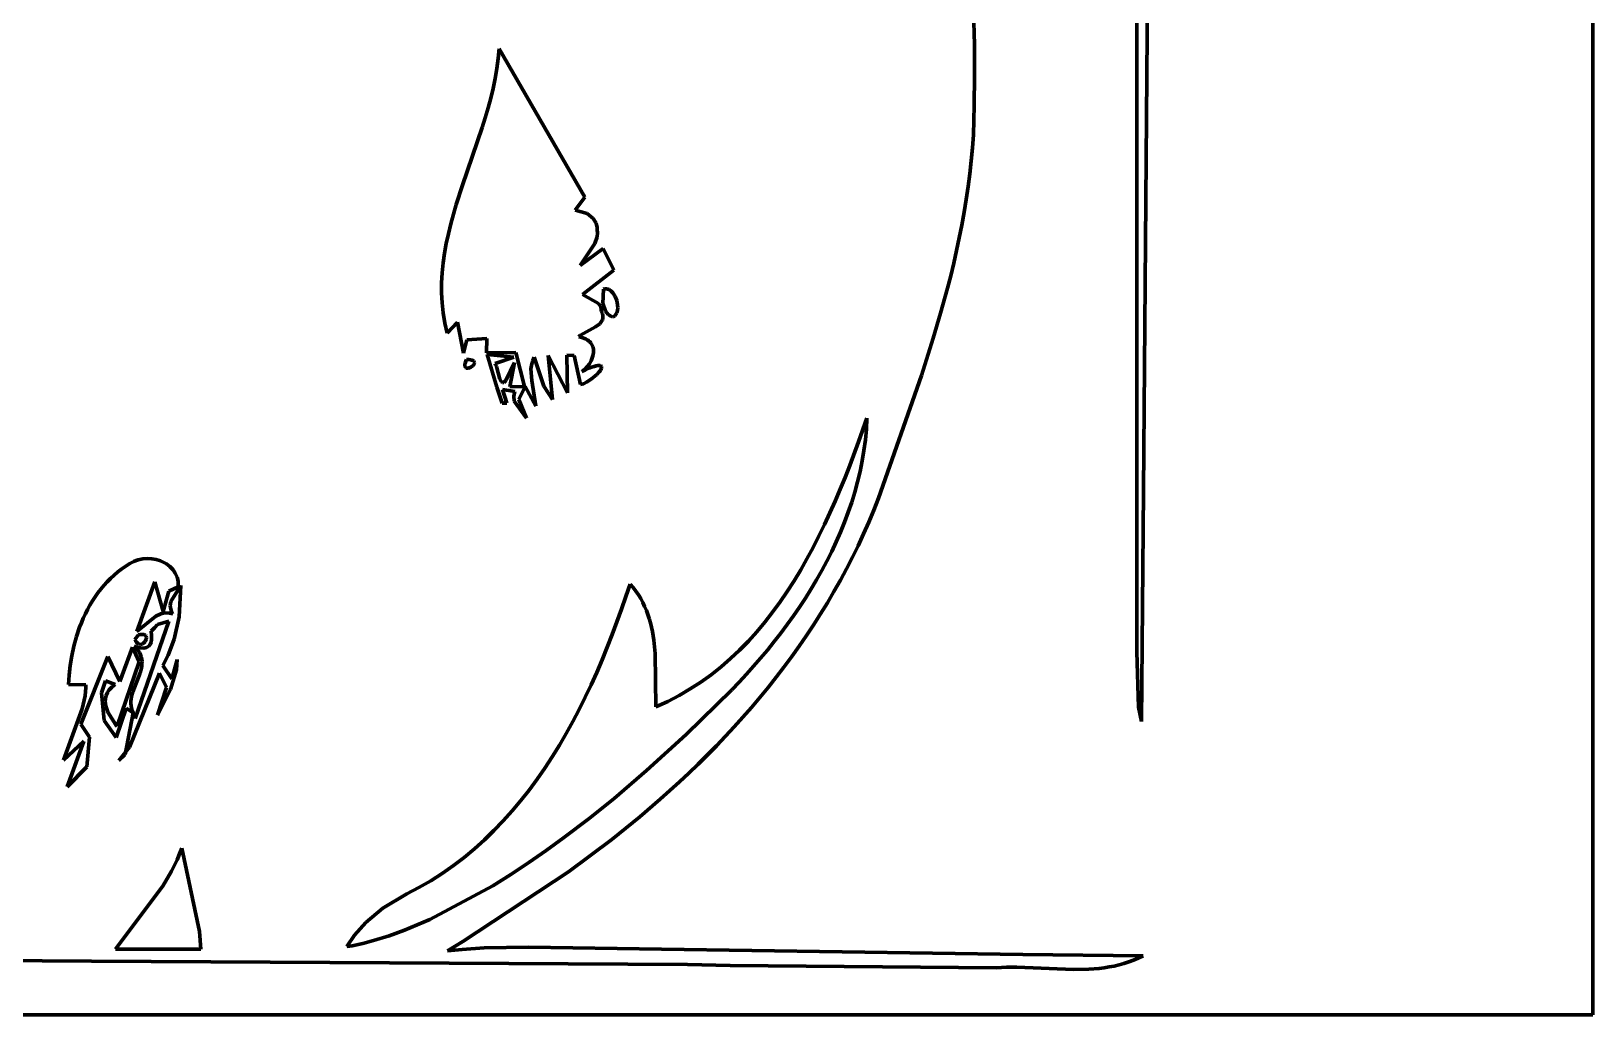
# Model space of a CAD drawing. Header units: millimetres. Extents: x 0 to 9.3, y 0 to 12.
# Drawn here: x 6.071 to 9.306, y 0 to 2.037 of the extents above; entities that cross this region are included whole.
import ezdxf

# ---------------------------------------------------------------- set-up
doc = ezdxf.new("R2010")
doc.units = ezdxf.units.MM
doc.layers.add('color#000000ff', color=7, linetype='CONTINUOUS', lineweight=100)
doc.layers.add('color#ffffffff', color=7, linetype='CONTINUOUS', lineweight=100)

msp = doc.modelspace()

# ---------------------------------------------------------------- linework, layer by layer
at = {"layer": 'color#000000ff'}
for p, q in [((8.3613, 0.7512), (8.361, 2.7502)), ((8.3854, 2.4585), (8.375, 1.084)), ((8.0226, 2.0664), (8.0237, 2.0358)), ((8.0237, 2.0358), (8.0244, 2.0053)), ((7.0379, 1.9798), (7.0351, 1.9592)), ((7.0397, 2.0005), (7.0379, 1.9798)), ((7.2173, 1.6933), (7.0397, 2.0005)), ((8.0244, 2.0053), (8.0249, 1.9442)), ((7.0351, 1.9592), (7.0316, 1.9387)), ((8.0249, 1.9442), (8.0242, 1.8831)), ((7.0274, 1.9183), (7.0225, 1.898)), ((7.0316, 1.9387), (7.0274, 1.9183)), ((7.0171, 1.8778), (7.0112, 1.8576)), ((7.0225, 1.898), (7.0171, 1.8778)), ((8.0242, 1.8831), (8.0224, 1.8222)), ((7.0112, 1.8576), (7.005, 1.8375)), ((7.005, 1.8375), (6.9641, 1.7176)), ((8.0224, 1.8222), (8.0205, 1.7952)), ((8.0205, 1.7952), (8.018, 1.7683)), ((8.018, 1.7683), (8.0151, 1.7415)), ((6.9641, 1.7176), (6.9512, 1.6776)), ((8.0116, 1.7148), (8.0077, 1.6883)), ((8.0151, 1.7415), (8.0116, 1.7148)), ((7.1972, 1.6661), (7.2173, 1.6933)), ((8.0077, 1.6883), (8.0033, 1.6618)), ((6.9453, 1.6576), (6.9398, 1.6375)), ((6.9512, 1.6776), (6.9453, 1.6576)), ((7.2221, 1.6592), (7.1972, 1.6661)), ((7.2348, 1.6491), (7.2221, 1.6592)), ((8.0033, 1.6618), (7.9985, 1.6353)), ((6.9398, 1.6375), (6.9348, 1.6174)), ((7.2408, 1.6394), (7.2348, 1.6491)), ((7.2431, 1.6302), (7.2408, 1.6394)), ((7.243, 1.6106), (7.2438, 1.6191)), ((7.2433, 1.6251), (7.2431, 1.6302)), ((7.2438, 1.6191), (7.2433, 1.6251)), ((7.9985, 1.6353), (7.9933, 1.609)), ((6.9304, 1.5972), (6.9268, 1.577)), ((6.9348, 1.6174), (6.9304, 1.5972)), ((7.2079, 1.5515), (7.2384, 1.5973)), ((7.2555, 1.5865), (7.2079, 1.5515)), ((7.2384, 1.5973), (7.243, 1.6106)), ((7.2776, 1.5419), (7.2555, 1.5865)), ((7.9933, 1.609), (7.9877, 1.5827)), ((6.9239, 1.5567), (6.9218, 1.5362)), ((6.9268, 1.577), (6.9239, 1.5567)), ((7.9817, 1.5565), (7.9754, 1.5304)), ((7.9877, 1.5827), (7.9817, 1.5565)), ((6.9218, 1.5362), (6.9207, 1.5157)), ((7.2124, 1.4912), (7.2776, 1.5419)), ((7.9754, 1.5304), (7.9688, 1.5044)), ((6.9207, 1.5157), (6.9206, 1.4951)), ((6.9206, 1.4951), (6.9217, 1.4743)), ((7.2455, 1.4729), (7.2124, 1.4912)), ((7.2559, 1.5028), (7.2551, 1.4728)), ((7.2583, 1.5033), (7.2559, 1.5028)), ((7.2608, 1.5035), (7.2583, 1.5033)), ((7.2631, 1.5032), (7.2608, 1.5035)), ((7.2654, 1.5025), (7.2631, 1.5032)), ((7.2676, 1.5015), (7.2654, 1.5025)), ((7.2717, 1.4986), (7.2676, 1.5015)), ((7.2755, 1.4947), (7.2717, 1.4986)), ((7.2802, 1.4874), (7.2755, 1.4947)), ((7.9688, 1.5044), (7.9546, 1.4525)), ((6.9217, 1.4743), (6.9239, 1.4534)), ((7.2496, 1.4671), (7.2455, 1.4729)), ((7.2512, 1.4616), (7.2496, 1.4671)), ((7.2515, 1.4572), (7.2512, 1.4616)), ((7.253, 1.4541), (7.2515, 1.4572)), ((7.2551, 1.4728), (7.2602, 1.4572)), ((7.2602, 1.4572), (7.2656, 1.4502)), ((7.2836, 1.4788), (7.2802, 1.4874)), ((7.2854, 1.4699), (7.2836, 1.4788)), ((7.2836, 1.4535), (7.2851, 1.4585)), ((7.2851, 1.4585), (7.2857, 1.464)), ((7.2857, 1.464), (7.2854, 1.4699)), ((6.9239, 1.4534), (6.9274, 1.4324)), ((6.9274, 1.4324), (6.9322, 1.4112)), ((6.9322, 1.4112), (6.9538, 1.4341)), ((6.9538, 1.4341), (6.966, 1.3701)), ((7.2088, 1.4071), (7.2394, 1.4244)), ((7.2394, 1.4244), (7.2482, 1.4309)), ((7.2482, 1.4309), (7.2515, 1.4347)), ((7.2515, 1.4347), (7.2538, 1.4388)), ((7.2541, 1.4512), (7.253, 1.4541)), ((7.2538, 1.4388), (7.2546, 1.441)), ((7.2548, 1.4484), (7.2541, 1.4512)), ((7.2546, 1.441), (7.255, 1.4433)), ((7.2551, 1.4458), (7.2548, 1.4484)), ((7.255, 1.4433), (7.2551, 1.4458)), ((7.2656, 1.4502), (7.2711, 1.4464)), ((7.2711, 1.4464), (7.2754, 1.4448)), ((7.2754, 1.4448), (7.2776, 1.446)), ((7.2776, 1.446), (7.2795, 1.4475)), ((7.2795, 1.4475), (7.2811, 1.4493)), ((7.2811, 1.4493), (7.2825, 1.4513)), ((7.2825, 1.4513), (7.2836, 1.4535)), ((7.9546, 1.4525), (7.9394, 1.4009)), ((6.966, 1.3701), (6.9729, 1.3979)), ((6.9729, 1.3979), (7.0146, 1.4004)), ((7.0146, 1.4004), (7.0137, 1.3707)), ((7.2051, 1.4039), (7.2088, 1.4071)), ((7.2093, 1.403), (7.2051, 1.4039)), ((7.2131, 1.4019), (7.2093, 1.403)), ((7.2167, 1.4006), (7.2131, 1.4019)), ((7.2199, 1.3991), (7.2167, 1.4006)), ((7.2228, 1.3974), (7.2199, 1.3991)), ((7.2253, 1.3955), (7.2228, 1.3974)), ((7.2276, 1.3934), (7.2253, 1.3955)), ((7.2296, 1.3911), (7.2276, 1.3934)), ((7.2313, 1.3887), (7.2296, 1.3911)), ((7.9394, 1.4009), (7.9149, 1.3239)), ((7.0137, 1.3707), (7.0744, 1.3714)), ((7.0703, 1.3616), (7.0153, 1.3674)), ((7.0153, 1.3674), (7.035, 1.2994)), ((7.0315, 1.3487), (7.0703, 1.3616)), ((7.0744, 1.3714), (7.0926, 1.3012)), ((7.1095, 1.3549), (7.1126, 1.3616)), ((7.1126, 1.3616), (7.1326, 1.3019)), ((7.1503, 1.2738), (7.1414, 1.3648)), ((7.1414, 1.3648), (7.1813, 1.2875)), ((7.1813, 1.2875), (7.1801, 1.3655)), ((7.1801, 1.3655), (7.1954, 1.3654)), ((7.1954, 1.3654), (7.2085, 1.305)), ((7.2304, 1.354), (7.233, 1.3601)), ((7.2338, 1.3836), (7.2313, 1.3887)), ((7.233, 1.3601), (7.2347, 1.3662)), ((7.2351, 1.3781), (7.2338, 1.3836)), ((7.2347, 1.3662), (7.2354, 1.3722)), ((7.2354, 1.3722), (7.2351, 1.3781)), ((6.9689, 1.3468), (6.9687, 1.3444)), ((6.9687, 1.3444), (6.9689, 1.3424)), ((6.9696, 1.3496), (6.9689, 1.3468)), ((6.9689, 1.3424), (6.9695, 1.3409)), ((6.9695, 1.3409), (6.9704, 1.3398)), ((6.9707, 1.3531), (6.9696, 1.3496)), ((6.9704, 1.3398), (6.9716, 1.3391)), ((6.9725, 1.357), (6.9707, 1.3531)), ((6.9716, 1.3391), (6.973, 1.3387)), ((6.9769, 1.3568), (6.9725, 1.357)), ((6.973, 1.3387), (6.9762, 1.3389)), ((6.9762, 1.3389), (6.9816, 1.3409)), ((6.9805, 1.3564), (6.9769, 1.3568)), ((6.9835, 1.3557), (6.9805, 1.3564)), ((6.9816, 1.3409), (6.9863, 1.3444)), ((6.9857, 1.3548), (6.9835, 1.3557)), ((6.9874, 1.3538), (6.9857, 1.3548)), ((6.9863, 1.3444), (6.9884, 1.3472)), ((6.9885, 1.3526), (6.9874, 1.3538)), ((6.9884, 1.3472), (6.989, 1.3486)), ((6.9891, 1.3513), (6.9885, 1.3526)), ((6.989, 1.3486), (6.9893, 1.35)), ((6.9893, 1.35), (6.9891, 1.3513)), ((7.0326, 1.3468), (7.0315, 1.3487)), ((7.0342, 1.3421), (7.0326, 1.3468)), ((7.0417, 1.3161), (7.0342, 1.3421)), ((7.0719, 1.3506), (7.0547, 1.3147)), ((7.0623, 1.3005), (7.0719, 1.3506)), ((7.1059, 1.3378), (7.1074, 1.3481)), ((7.1078, 1.3133), (7.1059, 1.3378)), ((7.1074, 1.3481), (7.1095, 1.3549)), ((7.2112, 1.3323), (7.2172, 1.3371)), ((7.2188, 1.3358), (7.2112, 1.3323)), ((7.2172, 1.3371), (7.2224, 1.3424)), ((7.2256, 1.3387), (7.2188, 1.3358)), ((7.2224, 1.3424), (7.2268, 1.3481)), ((7.2314, 1.3409), (7.2256, 1.3387)), ((7.2268, 1.3481), (7.2304, 1.354)), ((7.2365, 1.3426), (7.2314, 1.3409)), ((7.2408, 1.3437), (7.2365, 1.3426)), ((7.2443, 1.3443), (7.2408, 1.3437)), ((7.2425, 1.3261), (7.2471, 1.331)), ((7.2471, 1.3445), (7.2443, 1.3443)), ((7.2493, 1.3442), (7.2471, 1.3445)), ((7.2471, 1.331), (7.2489, 1.3334)), ((7.2489, 1.3334), (7.2503, 1.3356)), ((7.2508, 1.3435), (7.2493, 1.3442)), ((7.2503, 1.3356), (7.2514, 1.3377)), ((7.2517, 1.3425), (7.2508, 1.3435)), ((7.2514, 1.3377), (7.252, 1.3396)), ((7.2521, 1.3412), (7.2517, 1.3425)), ((7.252, 1.3396), (7.2521, 1.3412)), ((7.035, 1.2994), (7.0462, 1.2662)), ((7.0442, 1.3116), (7.0417, 1.3161)), ((7.0462, 1.3098), (7.0442, 1.3116)), ((7.0472, 1.3093), (7.0462, 1.3098)), ((7.0556, 1.2662), (7.047, 1.2948)), ((7.047, 1.2948), (7.0726, 1.2904)), ((7.0483, 1.3092), (7.0472, 1.3093)), ((7.0494, 1.3094), (7.0483, 1.3092)), ((7.0507, 1.3101), (7.0494, 1.3094)), ((7.0519, 1.3112), (7.0507, 1.3101)), ((7.0533, 1.3127), (7.0519, 1.3112)), ((7.0547, 1.3147), (7.0533, 1.3127)), ((7.0926, 1.3012), (7.0623, 1.3005)), ((7.0804, 1.274), (7.0939, 1.3008)), ((7.0939, 1.3008), (7.1159, 1.2603)), ((7.1159, 1.2603), (7.1078, 1.3133)), ((7.1326, 1.3019), (7.1503, 1.2738)), ((7.2085, 1.305), (7.2115, 1.3057)), ((7.2115, 1.3057), (7.2146, 1.3068)), ((7.2146, 1.3068), (7.221, 1.3099)), ((7.221, 1.3099), (7.2309, 1.3161)), ((7.2309, 1.3161), (7.2425, 1.3261)), ((7.9149, 1.3239), (7.8257, 1.07)), ((7.0462, 1.2662), (7.0556, 1.2662)), ((7.0718, 1.288), (7.0704, 1.2811)), ((7.0704, 1.2811), (7.0714, 1.2704)), ((7.0714, 1.2704), (7.0969, 1.2351)), ((7.0726, 1.2904), (7.0718, 1.288)), ((7.0969, 1.2351), (7.0804, 1.274)), ((7.802, 1.2352), (7.7847, 1.1865)), ((7.8007, 1.2128), (7.802, 1.2352)), ((7.7986, 1.1906), (7.8007, 1.2128)), ((7.7847, 1.1865), (7.7662, 1.1374)), ((7.792, 1.1467), (7.7957, 1.1686)), ((7.7957, 1.1686), (7.7986, 1.1906)), ((7.7662, 1.1374), (7.7565, 1.1128)), ((7.7877, 1.1251), (7.792, 1.1467)), ((7.7565, 1.1128), (7.7465, 1.0883)), ((7.7768, 1.0824), (7.7826, 1.1036)), ((7.7826, 1.1036), (7.7877, 1.1251)), ((7.7465, 1.0883), (7.7361, 1.0638)), ((7.7703, 1.0613), (7.7768, 1.0824)), ((7.8257, 1.07), (7.8159, 1.0449)), ((8.375, 1.084), (8.3707, 0.6074)), ((7.7253, 1.0395), (7.7141, 1.0153)), ((7.7361, 1.0638), (7.7253, 1.0395)), ((7.7556, 1.0199), (7.7633, 1.0405)), ((7.7633, 1.0405), (7.7703, 1.0613)), ((7.8159, 1.0449), (7.8056, 1.0201)), ((7.7141, 1.0153), (7.7025, 0.9914)), ((7.7473, 0.9994), (7.7556, 1.0199)), ((7.8056, 1.0201), (7.7948, 0.9956)), ((7.7025, 0.9914), (7.6904, 0.9677)), ((7.729, 0.9593), (7.7384, 0.9792)), ((7.7384, 0.9792), (7.7473, 0.9994)), ((7.7835, 0.9712), (7.7717, 0.9472)), ((7.7948, 0.9956), (7.7835, 0.9712)), ((6.2834, 0.9387), (6.2792, 0.9367)), ((6.2878, 0.9404), (6.2834, 0.9387)), ((6.2924, 0.9419), (6.2878, 0.9404)), ((6.3016, 0.9438), (6.2924, 0.9419)), ((6.311, 0.9445), (6.3016, 0.9438)), ((6.3205, 0.9441), (6.311, 0.9445)), ((6.3297, 0.9425), (6.3205, 0.9441)), ((6.3386, 0.9398), (6.3297, 0.9425)), ((6.3428, 0.938), (6.3386, 0.9398)), ((7.6777, 0.9443), (7.6646, 0.9213)), ((7.6904, 0.9677), (7.6777, 0.9443)), ((7.7086, 0.92), (7.719, 0.9395)), ((7.719, 0.9395), (7.729, 0.9593)), ((7.7717, 0.9472), (7.7595, 0.9233)), ((6.2423, 0.9105), (6.2349, 0.9037)), ((6.25, 0.917), (6.2423, 0.9105)), ((6.258, 0.9231), (6.25, 0.917)), ((6.2664, 0.9289), (6.258, 0.9231)), ((6.2751, 0.9343), (6.2664, 0.9289)), ((6.2792, 0.9367), (6.2751, 0.9343)), ((6.3469, 0.9359), (6.3428, 0.938)), ((6.3508, 0.9336), (6.3469, 0.9359)), ((6.3545, 0.9311), (6.3508, 0.9336)), ((6.3579, 0.9282), (6.3545, 0.9311)), ((6.3611, 0.9251), (6.3579, 0.9282)), ((6.3641, 0.9218), (6.3611, 0.9251)), ((6.3667, 0.9182), (6.3641, 0.9218)), ((6.3691, 0.9143), (6.3667, 0.9182)), ((6.3711, 0.9102), (6.3691, 0.9143)), ((6.3727, 0.9059), (6.3711, 0.9102)), ((6.374, 0.9013), (6.3727, 0.9059)), ((7.6646, 0.9213), (7.6509, 0.8987)), ((7.6976, 0.9007), (7.7086, 0.92)), ((7.7595, 0.9233), (7.7468, 0.8997)), ((6.2086, 0.8735), (6.2028, 0.8653)), ((6.2147, 0.8815), (6.2086, 0.8735)), ((6.2211, 0.8891), (6.2147, 0.8815)), ((6.2279, 0.8966), (6.2211, 0.8891)), ((6.2349, 0.9037), (6.2279, 0.8966)), ((6.2892, 0.7933), (6.327, 0.8967)), ((6.327, 0.8967), (6.3441, 0.8349)), ((6.3441, 0.8349), (6.3555, 0.8772)), ((6.3555, 0.8772), (6.3752, 0.8861)), ((6.3807, 0.8889), (6.3598, 0.8555)), ((6.3748, 0.8965), (6.374, 0.9013)), ((6.3752, 0.8914), (6.3748, 0.8965)), ((6.3752, 0.8861), (6.3752, 0.8914)), ((6.3771, 0.8238), (6.3807, 0.8889)), ((7.3115, 0.8919), (7.3027, 0.8658)), ((7.3176, 0.8846), (7.3115, 0.8919)), ((7.3233, 0.8772), (7.3176, 0.8846)), ((7.3285, 0.8696), (7.3233, 0.8772)), ((7.6367, 0.8765), (7.6219, 0.8548)), ((7.6509, 0.8987), (7.6367, 0.8765)), ((7.6744, 0.8629), (7.6862, 0.8817)), ((7.6862, 0.8817), (7.6976, 0.9007)), ((7.7336, 0.8764), (7.72, 0.8533)), ((7.7468, 0.8997), (7.7336, 0.8764)), ((6.1922, 0.8482), (6.1873, 0.8394)), ((6.1974, 0.8569), (6.1922, 0.8482)), ((6.2028, 0.8653), (6.1974, 0.8569)), ((6.3598, 0.8555), (6.3587, 0.8471)), ((6.3587, 0.8471), (6.3598, 0.8402)), ((7.3027, 0.8658), (7.2936, 0.8396)), ((7.3332, 0.8617), (7.3285, 0.8696)), ((7.3375, 0.8538), (7.3332, 0.8617)), ((7.3414, 0.8456), (7.3375, 0.8538)), ((7.345, 0.8373), (7.3414, 0.8456)), ((7.6219, 0.8548), (7.6065, 0.8337)), ((7.6495, 0.826), (7.6622, 0.8443)), ((7.6622, 0.8443), (7.6744, 0.8629)), ((7.72, 0.8533), (7.706, 0.8305)), ((6.1744, 0.8118), (6.1707, 0.8023)), ((6.1784, 0.8211), (6.1744, 0.8118)), ((6.1827, 0.8303), (6.1784, 0.8211)), ((6.1873, 0.8394), (6.1827, 0.8303)), ((6.356, 0.815), (6.2861, 0.6134)), ((6.3289, 0.8254), (6.2892, 0.7933)), ((6.3391, 0.8301), (6.3289, 0.8254)), ((6.3319, 0.8081), (6.356, 0.815)), ((6.3447, 0.8315), (6.3391, 0.8301)), ((6.3507, 0.832), (6.3447, 0.8315)), ((6.3571, 0.8316), (6.3507, 0.832)), ((6.3606, 0.831), (6.3571, 0.8316)), ((6.3598, 0.8402), (6.3615, 0.8353)), ((6.3641, 0.8301), (6.3606, 0.831)), ((6.3615, 0.8353), (6.3641, 0.8301)), ((6.3668, 0.7776), (6.3771, 0.8238)), ((7.2841, 0.8134), (7.2742, 0.7872)), ((7.2936, 0.8396), (7.2841, 0.8134)), ((7.3481, 0.8288), (7.345, 0.8373)), ((7.3509, 0.8202), (7.3481, 0.8288)), ((7.3534, 0.8115), (7.3509, 0.8202)), ((7.3575, 0.7938), (7.3534, 0.8115)), ((7.5904, 0.8131), (7.5736, 0.7931)), ((7.6065, 0.8337), (7.5904, 0.8131)), ((7.6365, 0.808), (7.6495, 0.826)), ((7.706, 0.8305), (7.6916, 0.8079)), ((6.1642, 0.783), (6.1587, 0.7633)), ((6.1707, 0.8023), (6.1642, 0.783)), ((6.2855, 0.7768), (6.2931, 0.7864)), ((6.2869, 0.774), (6.2855, 0.7768)), ((6.2931, 0.7864), (6.2964, 0.7872)), ((6.2964, 0.7872), (6.2994, 0.7875)), ((6.2994, 0.7875), (6.3019, 0.7876)), ((6.3019, 0.7876), (6.304, 0.7873)), ((6.304, 0.7873), (6.3057, 0.7867)), ((6.3057, 0.7867), (6.3071, 0.7859)), ((6.3089, 0.7778), (6.3066, 0.7731)), ((6.3071, 0.7859), (6.3081, 0.7849)), ((6.3081, 0.7849), (6.3088, 0.7837)), ((6.3088, 0.7837), (6.3094, 0.7809)), ((6.3094, 0.7809), (6.3089, 0.7778)), ((6.3189, 0.7714), (6.32, 0.7777)), ((6.3191, 0.7944), (6.3262, 0.8011)), ((6.3201, 0.7854), (6.3191, 0.7944)), ((6.32, 0.7777), (6.3201, 0.7854)), ((6.3262, 0.8011), (6.3319, 0.8081)), ((6.3542, 0.7445), (6.3668, 0.7776)), ((7.2742, 0.7872), (7.2639, 0.761)), ((7.3604, 0.7757), (7.3575, 0.7938)), ((7.5736, 0.7931), (7.5562, 0.7738)), ((7.6095, 0.7726), (7.6232, 0.7902)), ((7.6232, 0.7902), (7.6365, 0.808)), ((7.6768, 0.7856), (7.6616, 0.7635)), ((7.6916, 0.8079), (7.6768, 0.7856)), ((6.1587, 0.7633), (6.1544, 0.7434)), ((6.2588, 0.7029), (6.2805, 0.7613)), ((6.2805, 0.7613), (6.2944, 0.731)), ((6.2883, 0.7588), (6.2839, 0.763)), ((6.2839, 0.763), (6.2895, 0.7612)), ((6.2884, 0.7717), (6.2869, 0.774)), ((6.292, 0.7544), (6.2883, 0.7588)), ((6.29, 0.77), (6.2884, 0.7717)), ((6.2895, 0.7612), (6.2971, 0.7596)), ((6.2916, 0.7686), (6.29, 0.77)), ((6.2933, 0.7677), (6.2916, 0.7686)), ((6.2949, 0.75), (6.292, 0.7544)), ((6.2949, 0.7672), (6.2933, 0.7677)), ((6.2966, 0.767), (6.2949, 0.7672)), ((6.2971, 0.7456), (6.2949, 0.75)), ((6.2999, 0.7677), (6.2966, 0.767)), ((6.2971, 0.7596), (6.3036, 0.7593)), ((6.2986, 0.7411), (6.2971, 0.7456)), ((6.3029, 0.7693), (6.2999, 0.7677)), ((6.3066, 0.7731), (6.3029, 0.7693)), ((6.3036, 0.7593), (6.3091, 0.7603)), ((6.3091, 0.7603), (6.3134, 0.7627)), ((6.3134, 0.7627), (6.3167, 0.7664)), ((6.3167, 0.7664), (6.3189, 0.7714)), ((6.3431, 0.7234), (6.3542, 0.7445)), ((7.2639, 0.761), (7.2532, 0.735)), ((7.3632, 0.7481), (7.3604, 0.7757)), ((7.3644, 0.6376), (7.3632, 0.7481)), ((7.5381, 0.7553), (7.5192, 0.7374)), ((7.5562, 0.7738), (7.5381, 0.7553)), ((7.5813, 0.7383), (7.5956, 0.7553)), ((7.5956, 0.7553), (7.6095, 0.7726)), ((7.6616, 0.7635), (7.646, 0.7417)), ((8.3646, 0.6367), (8.3613, 0.7512)), ((6.1511, 0.7234), (6.1489, 0.7034)), ((6.1544, 0.7434), (6.1511, 0.7234)), ((6.1737, 0.6016), (6.2293, 0.7419)), ((6.2293, 0.7419), (6.254, 0.6899)), ((6.2944, 0.731), (6.2484, 0.5977)), ((6.2961, 0.7082), (6.2987, 0.7178)), ((6.2996, 0.7365), (6.2986, 0.7411)), ((6.2987, 0.7178), (6.2996, 0.7225)), ((6.3001, 0.7319), (6.2996, 0.7365)), ((6.2996, 0.7225), (6.3, 0.7272)), ((6.3, 0.7272), (6.3001, 0.7319)), ((6.3616, 0.6955), (6.3431, 0.7234)), ((6.3591, 0.6738), (6.3713, 0.7144)), ((6.373, 0.7356), (6.3616, 0.6955)), ((6.3713, 0.7144), (6.373, 0.7356)), ((7.2532, 0.735), (7.242, 0.709)), ((7.4996, 0.7204), (7.4791, 0.7042)), ((7.5192, 0.7374), (7.4996, 0.7204)), ((7.5521, 0.7051), (7.5668, 0.7216)), ((7.5668, 0.7216), (7.5813, 0.7383)), ((7.63, 0.7201), (7.6137, 0.6988)), ((7.646, 0.7417), (7.63, 0.7201)), ((6.1489, 0.7034), (6.1476, 0.6836)), ((6.1476, 0.6836), (6.1835, 0.6832)), ((6.1835, 0.6832), (6.1834, 0.6775)), ((6.2247, 0.6914), (6.2165, 0.6664)), ((6.2443, 0.6838), (6.2247, 0.6914)), ((6.2376, 0.6785), (6.2407, 0.6812)), ((6.2407, 0.6812), (6.2443, 0.6838)), ((6.254, 0.6899), (6.2588, 0.7029)), ((6.2745, 0.5541), (6.3361, 0.707)), ((6.2813, 0.669), (6.2961, 0.7082)), ((6.3361, 0.707), (6.3505, 0.6778)), ((7.2304, 0.6833), (7.2183, 0.6577)), ((7.242, 0.709), (7.2304, 0.6833)), ((7.4579, 0.6889), (7.4358, 0.6746)), ((7.4791, 0.7042), (7.4579, 0.6889)), ((7.522, 0.673), (7.5372, 0.6889)), ((7.5372, 0.6889), (7.5521, 0.7051)), ((7.6137, 0.6988), (7.597, 0.6778)), ((6.182, 0.6606), (6.1762, 0.6333)), ((6.1834, 0.6775), (6.182, 0.6606)), ((6.2165, 0.6664), (6.2214, 0.6091)), ((6.2239, 0.6487), (6.2244, 0.6549)), ((6.225, 0.6393), (6.2239, 0.6487)), ((6.2244, 0.6549), (6.2258, 0.6611)), ((6.2258, 0.6611), (6.2285, 0.6671)), ((6.2285, 0.6671), (6.2302, 0.67)), ((6.2302, 0.67), (6.2323, 0.6729)), ((6.2323, 0.6729), (6.2348, 0.6757)), ((6.2348, 0.6757), (6.2376, 0.6785)), ((6.277, 0.6444), (6.2772, 0.6493)), ((6.2772, 0.6493), (6.2777, 0.6542)), ((6.2777, 0.6542), (6.2786, 0.6591)), ((6.2786, 0.6591), (6.2813, 0.669)), ((6.3505, 0.6778), (6.3325, 0.6203)), ((6.3325, 0.6203), (6.3591, 0.6738)), ((7.2183, 0.6577), (7.2057, 0.6324)), ((7.3891, 0.6488), (7.3644, 0.6376)), ((7.4129, 0.6612), (7.3891, 0.6488)), ((7.4358, 0.6746), (7.4129, 0.6612)), ((7.4272, 0.5802), (7.522, 0.673)), ((7.58, 0.657), (7.5627, 0.6365)), ((7.597, 0.6778), (7.58, 0.657)), ((6.1762, 0.6333), (6.1376, 0.5272)), ((6.2292, 0.6268), (6.225, 0.6393)), ((6.2461, 0.6003), (6.2292, 0.6268)), ((6.2469, 0.5743), (6.2673, 0.6347)), ((6.2819, 0.625), (6.265, 0.539)), ((6.2673, 0.6347), (6.2819, 0.625)), ((6.2774, 0.6395), (6.277, 0.6444)), ((6.2783, 0.6346), (6.2774, 0.6395)), ((6.2798, 0.6298), (6.2783, 0.6346)), ((6.2819, 0.625), (6.2798, 0.6298)), ((6.2861, 0.6134), (6.2819, 0.625)), ((7.2057, 0.6324), (7.1926, 0.6074)), ((7.5451, 0.6163), (7.5271, 0.5963)), ((7.5627, 0.6365), (7.5451, 0.6163)), ((8.3707, 0.6074), (8.3646, 0.6367)), ((6.1914, 0.5748), (6.1737, 0.6016)), ((6.2214, 0.6091), (6.2469, 0.5743)), ((6.2484, 0.5977), (6.2461, 0.6003)), ((7.1789, 0.5827), (7.1647, 0.5583)), ((7.1926, 0.6074), (7.1789, 0.5827)), ((7.5271, 0.5963), (7.5089, 0.5766)), ((6.1376, 0.5272), (6.1799, 0.5664)), ((6.1799, 0.5664), (6.1453, 0.4718)), ((6.1714, 0.5692), (6.1714, 0.5692)), ((6.1861, 0.5137), (6.1914, 0.5748)), ((6.252, 0.5268), (6.2745, 0.5541)), ((7.1647, 0.5583), (7.15, 0.5344)), ((7.3454, 0.5056), (7.4272, 0.5802)), ((7.4903, 0.5572), (7.4715, 0.5381)), ((7.5089, 0.5766), (7.4903, 0.5572)), ((6.265, 0.539), (6.252, 0.5268)), ((7.15, 0.5344), (7.1346, 0.5109)), ((7.4524, 0.5192), (7.4331, 0.5006)), ((7.4715, 0.5381), (7.4524, 0.5192)), ((6.1453, 0.4718), (6.1861, 0.5137)), ((7.1186, 0.4879), (7.1021, 0.4654)), ((7.1346, 0.5109), (7.1186, 0.4879)), ((7.278, 0.4481), (7.3454, 0.5056)), ((7.4331, 0.5006), (7.4136, 0.4822)), ((7.1021, 0.4654), (7.0849, 0.4434)), ((7.3938, 0.4642), (7.3738, 0.4464)), ((7.4136, 0.4822), (7.3938, 0.4642)), ((7.067, 0.4221), (7.0485, 0.4014)), ((7.0849, 0.4434), (7.067, 0.4221)), ((7.2263, 0.4064), (7.278, 0.4481)), ((7.3738, 0.4464), (7.3313, 0.4098)), ((7.0485, 0.4014), (7.0292, 0.3813)), ((7.1735, 0.3662), (7.2263, 0.4064)), ((7.3313, 0.4098), (7.2732, 0.3628)), ((7.0093, 0.362), (6.9886, 0.3435)), ((7.0292, 0.3813), (7.0093, 0.362)), ((7.1376, 0.3403), (7.1735, 0.3662)), ((7.2732, 0.3628), (7.1833, 0.2959)), ((6.3794, 0.337), (6.3728, 0.3209)), ((6.3824, 0.3452), (6.3794, 0.337)), ((6.4193, 0.1724), (6.3824, 0.3452)), ((6.9673, 0.3257), (6.9451, 0.3088)), ((6.9886, 0.3435), (6.9673, 0.3257)), ((7.1012, 0.3151), (7.1376, 0.3403)), ((6.3615, 0.2976), (6.3441, 0.2677)), ((6.3728, 0.3209), (6.3615, 0.2976)), ((6.9222, 0.2927), (6.8985, 0.2775)), ((6.9451, 0.3088), (6.9222, 0.2927)), ((7.1833, 0.2959), (6.9648, 0.152)), ((7.0643, 0.2907), (7.1012, 0.3151)), ((6.3441, 0.2677), (6.245, 0.1361)), ((6.8739, 0.2633), (6.8486, 0.2501)), ((6.8985, 0.2775), (6.8739, 0.2633)), ((6.8965, 0.1975), (7.0269, 0.267)), ((7.0269, 0.267), (7.0643, 0.2907)), ((6.8486, 0.2501), (6.7989, 0.2205)), ((6.7989, 0.2205), (6.7635, 0.1909)), ((6.8442, 0.1751), (6.8965, 0.1975)), ((6.4217, 0.1355), (6.4193, 0.1724)), ((6.7406, 0.1651), (6.7244, 0.141)), ((6.7635, 0.1909), (6.7406, 0.1651)), ((6.7798, 0.1535), (6.8122, 0.1635)), ((6.8122, 0.1635), (6.8442, 0.1751)), ((6.245, 0.1361), (6.4217, 0.1355)), ((6.7244, 0.141), (6.7356, 0.143)), ((6.7356, 0.143), (6.7578, 0.1478)), ((6.7578, 0.1478), (6.7798, 0.1535)), ((6.9648, 0.152), (6.9331, 0.1323)), ((6.9331, 0.1323), (6.9635, 0.1353)), ((6.9635, 0.1353), (7.0092, 0.1383)), ((7.0092, 0.1383), (7.1009, 0.1399)), ((7.1009, 0.1399), (7.3762, 0.1355)), ((7.3762, 0.1355), (8.1251, 0.125)), ((6.1954, 0.1111), (4.3323, 0.1206)), ((7.4304, 0.1043), (6.1954, 0.1111)), ((7.5186, 0.1017), (7.4304, 0.1043)), ((8.0701, 0.0971), (7.5186, 0.1017)), ((8.0911, 0.0982), (8.0701, 0.0971)), ((8.1123, 0.0984), (8.0911, 0.0982)), ((8.2299, 0.0939), (8.1123, 0.0984)), ((8.1251, 0.125), (8.3739, 0.1223)), ((8.2932, 0.0973), (8.2827, 0.096)), ((8.3035, 0.0989), (8.2932, 0.0973)), ((8.3138, 0.1008), (8.3035, 0.0989)), ((8.3241, 0.1032), (8.3138, 0.1008)), ((8.3342, 0.106), (8.3241, 0.1032)), ((8.3443, 0.1093), (8.3342, 0.106)), ((8.3542, 0.1131), (8.3443, 0.1093)), ((8.3641, 0.1174), (8.3542, 0.1131)), ((8.3739, 0.1223), (8.3641, 0.1174)), ((8.2617, 0.0945), (8.2299, 0.0939)), ((8.2827, 0.096), (8.2617, 0.0945))]:
    msp.add_line(p, q, dxfattribs=at)
at = {"layer": 'color#ffffffff'}
for p, q in [((9.3056, 12.0417), (9.3056, 0)), ((8.361, 2.7502), (8.3613, 0.7512)), ((8.375, 1.084), (8.3854, 2.4585)), ((8.0237, 2.0358), (8.0226, 2.0664)), ((8.0244, 2.0053), (8.0237, 2.0358)), ((7.0351, 1.9592), (7.0379, 1.9798)), ((7.0379, 1.9798), (7.0397, 2.0005)), ((7.0397, 2.0005), (7.2173, 1.6933)), ((8.0249, 1.9442), (8.0244, 2.0053)), ((7.0316, 1.9387), (7.0351, 1.9592)), ((8.0242, 1.8831), (8.0249, 1.9442)), ((7.0225, 1.898), (7.0274, 1.9183)), ((7.0274, 1.9183), (7.0316, 1.9387)), ((7.0112, 1.8576), (7.0171, 1.8778)), ((7.0171, 1.8778), (7.0225, 1.898)), ((8.0224, 1.8222), (8.0242, 1.8831)), ((7.005, 1.8375), (7.0112, 1.8576)), ((6.9641, 1.7176), (7.005, 1.8375)), ((8.0205, 1.7952), (8.0224, 1.8222)), ((8.018, 1.7683), (8.0205, 1.7952)), ((8.0151, 1.7415), (8.018, 1.7683)), ((6.9512, 1.6776), (6.9641, 1.7176)), ((8.0077, 1.6883), (8.0116, 1.7148)), ((8.0116, 1.7148), (8.0151, 1.7415)), ((7.2173, 1.6933), (7.1972, 1.6661)), ((8.0033, 1.6618), (8.0077, 1.6883)), ((6.9398, 1.6375), (6.9453, 1.6576)), ((6.9453, 1.6576), (6.9512, 1.6776)), ((7.1972, 1.6661), (7.2221, 1.6592)), ((7.2221, 1.6592), (7.2348, 1.6491)), ((7.9985, 1.6353), (8.0033, 1.6618)), ((6.9348, 1.6174), (6.9398, 1.6375)), ((7.2348, 1.6491), (7.2408, 1.6394)), ((7.2408, 1.6394), (7.2431, 1.6302)), ((7.2438, 1.6191), (7.243, 1.6106)), ((7.2431, 1.6302), (7.2433, 1.6251)), ((7.2433, 1.6251), (7.2438, 1.6191)), ((7.9933, 1.609), (7.9985, 1.6353)), ((6.9268, 1.577), (6.9304, 1.5972)), ((6.9304, 1.5972), (6.9348, 1.6174)), ((7.2384, 1.5973), (7.2079, 1.5515)), ((7.2079, 1.5515), (7.2555, 1.5865)), ((7.243, 1.6106), (7.2384, 1.5973)), ((7.2555, 1.5865), (7.2776, 1.5419)), ((7.9877, 1.5827), (7.9933, 1.609)), ((6.9218, 1.5362), (6.9239, 1.5567)), ((6.9239, 1.5567), (6.9268, 1.577)), ((7.9754, 1.5304), (7.9817, 1.5565)), ((7.9817, 1.5565), (7.9877, 1.5827)), ((6.9207, 1.5157), (6.9218, 1.5362)), ((7.2776, 1.5419), (7.2124, 1.4912)), ((7.9688, 1.5044), (7.9754, 1.5304)), ((6.9206, 1.4951), (6.9207, 1.5157)), ((6.9217, 1.4743), (6.9206, 1.4951)), ((7.2124, 1.4912), (7.2455, 1.4729)), ((7.2551, 1.4728), (7.2559, 1.5028)), ((7.2559, 1.5028), (7.2583, 1.5033)), ((7.2583, 1.5033), (7.2608, 1.5035)), ((7.2608, 1.5035), (7.2631, 1.5032)), ((7.2631, 1.5032), (7.2654, 1.5025)), ((7.2654, 1.5025), (7.2676, 1.5015)), ((7.2676, 1.5015), (7.2717, 1.4986)), ((7.2717, 1.4986), (7.2755, 1.4947)), ((7.2755, 1.4947), (7.2802, 1.4874)), ((7.9546, 1.4525), (7.9688, 1.5044)), ((6.9239, 1.4534), (6.9217, 1.4743)), ((7.2455, 1.4729), (7.2496, 1.4671)), ((7.2496, 1.4671), (7.2512, 1.4616)), ((7.2512, 1.4616), (7.2515, 1.4572)), ((7.2515, 1.4572), (7.253, 1.4541)), ((7.2602, 1.4572), (7.2551, 1.4728)), ((7.2656, 1.4502), (7.2602, 1.4572)), ((7.2802, 1.4874), (7.2836, 1.4788)), ((7.2836, 1.4788), (7.2854, 1.4699)), ((7.2851, 1.4585), (7.2836, 1.4535)), ((7.2857, 1.464), (7.2851, 1.4585)), ((7.2854, 1.4699), (7.2857, 1.464)), ((6.9274, 1.4324), (6.9239, 1.4534)), ((6.9322, 1.4112), (6.9274, 1.4324)), ((6.9538, 1.4341), (6.9322, 1.4112)), ((6.966, 1.3701), (6.9538, 1.4341)), ((7.2394, 1.4244), (7.2088, 1.4071)), ((7.2482, 1.4309), (7.2394, 1.4244)), ((7.2515, 1.4347), (7.2482, 1.4309)), ((7.2538, 1.4388), (7.2515, 1.4347)), ((7.253, 1.4541), (7.2541, 1.4512)), ((7.2546, 1.441), (7.2538, 1.4388)), ((7.2541, 1.4512), (7.2548, 1.4484)), ((7.255, 1.4433), (7.2546, 1.441)), ((7.2548, 1.4484), (7.2551, 1.4458)), ((7.2551, 1.4458), (7.255, 1.4433)), ((7.2711, 1.4464), (7.2656, 1.4502)), ((7.2754, 1.4448), (7.2711, 1.4464)), ((7.2776, 1.446), (7.2754, 1.4448)), ((7.2795, 1.4475), (7.2776, 1.446)), ((7.2811, 1.4493), (7.2795, 1.4475)), ((7.2825, 1.4513), (7.2811, 1.4493)), ((7.2836, 1.4535), (7.2825, 1.4513)), ((7.9394, 1.4009), (7.9546, 1.4525)), ((6.9729, 1.3979), (6.966, 1.3701)), ((7.0146, 1.4004), (6.9729, 1.3979)), ((7.0137, 1.3707), (7.0146, 1.4004)), ((7.2088, 1.4071), (7.2051, 1.4039)), ((7.2051, 1.4039), (7.2093, 1.403)), ((7.2093, 1.403), (7.2131, 1.4019)), ((7.2131, 1.4019), (7.2167, 1.4006)), ((7.2167, 1.4006), (7.2199, 1.3991)), ((7.2199, 1.3991), (7.2228, 1.3974)), ((7.2228, 1.3974), (7.2253, 1.3955)), ((7.2253, 1.3955), (7.2276, 1.3934)), ((7.2276, 1.3934), (7.2296, 1.3911)), ((7.2296, 1.3911), (7.2313, 1.3887)), ((7.9149, 1.3239), (7.9394, 1.4009)), ((7.0744, 1.3714), (7.0137, 1.3707)), ((7.035, 1.2994), (7.0153, 1.3674)), ((7.0153, 1.3674), (7.0703, 1.3616)), ((7.0703, 1.3616), (7.0315, 1.3487)), ((7.0926, 1.3012), (7.0744, 1.3714)), ((7.1126, 1.3616), (7.1095, 1.3549)), ((7.1326, 1.3019), (7.1126, 1.3616)), ((7.1813, 1.2875), (7.1414, 1.3648)), ((7.1414, 1.3648), (7.1503, 1.2738)), ((7.1954, 1.3654), (7.1801, 1.3655)), ((7.1801, 1.3655), (7.1813, 1.2875)), ((7.2085, 1.305), (7.1954, 1.3654)), ((7.233, 1.3601), (7.2304, 1.354)), ((7.2313, 1.3887), (7.2338, 1.3836)), ((7.2347, 1.3662), (7.233, 1.3601)), ((7.2338, 1.3836), (7.2351, 1.3781)), ((7.2354, 1.3722), (7.2347, 1.3662)), ((7.2351, 1.3781), (7.2354, 1.3722)), ((6.9687, 1.3444), (6.9689, 1.3468)), ((6.9689, 1.3424), (6.9687, 1.3444)), ((6.9689, 1.3468), (6.9696, 1.3496)), ((6.9695, 1.3409), (6.9689, 1.3424)), ((6.9704, 1.3398), (6.9695, 1.3409)), ((6.9696, 1.3496), (6.9707, 1.3531)), ((6.9716, 1.3391), (6.9704, 1.3398)), ((6.9707, 1.3531), (6.9725, 1.357)), ((6.973, 1.3387), (6.9716, 1.3391)), ((6.9725, 1.357), (6.9769, 1.3568)), ((6.9762, 1.3389), (6.973, 1.3387)), ((6.9816, 1.3409), (6.9762, 1.3389)), ((6.9769, 1.3568), (6.9805, 1.3564)), ((6.9805, 1.3564), (6.9835, 1.3557)), ((6.9863, 1.3444), (6.9816, 1.3409)), ((6.9835, 1.3557), (6.9857, 1.3548)), ((6.9857, 1.3548), (6.9874, 1.3538)), ((6.9884, 1.3472), (6.9863, 1.3444)), ((6.9874, 1.3538), (6.9885, 1.3526)), ((6.989, 1.3486), (6.9884, 1.3472)), ((6.9885, 1.3526), (6.9891, 1.3513)), ((6.9893, 1.35), (6.989, 1.3486)), ((6.9891, 1.3513), (6.9893, 1.35)), ((7.0315, 1.3487), (7.0326, 1.3468)), ((7.0326, 1.3468), (7.0342, 1.3421)), ((7.0342, 1.3421), (7.0417, 1.3161)), ((7.0547, 1.3147), (7.0719, 1.3506)), ((7.0719, 1.3506), (7.0623, 1.3005)), ((7.1074, 1.3481), (7.1059, 1.3378)), ((7.1059, 1.3378), (7.1078, 1.3133)), ((7.1095, 1.3549), (7.1074, 1.3481)), ((7.2172, 1.3371), (7.2112, 1.3323)), ((7.2112, 1.3323), (7.2188, 1.3358)), ((7.2224, 1.3424), (7.2172, 1.3371)), ((7.2188, 1.3358), (7.2256, 1.3387)), ((7.2268, 1.3481), (7.2224, 1.3424)), ((7.2256, 1.3387), (7.2314, 1.3409)), ((7.2304, 1.354), (7.2268, 1.3481)), ((7.2314, 1.3409), (7.2365, 1.3426)), ((7.2365, 1.3426), (7.2408, 1.3437)), ((7.2408, 1.3437), (7.2443, 1.3443)), ((7.2471, 1.331), (7.2425, 1.3261)), ((7.2443, 1.3443), (7.2471, 1.3445)), ((7.2471, 1.3445), (7.2493, 1.3442)), ((7.2489, 1.3334), (7.2471, 1.331)), ((7.2503, 1.3356), (7.2489, 1.3334)), ((7.2493, 1.3442), (7.2508, 1.3435)), ((7.2514, 1.3377), (7.2503, 1.3356)), ((7.2508, 1.3435), (7.2517, 1.3425)), ((7.252, 1.3396), (7.2514, 1.3377)), ((7.2517, 1.3425), (7.2521, 1.3412)), ((7.2521, 1.3412), (7.252, 1.3396)), ((7.0462, 1.2662), (7.035, 1.2994)), ((7.0417, 1.3161), (7.0442, 1.3116)), ((7.0442, 1.3116), (7.0462, 1.3098)), ((7.0462, 1.3098), (7.0472, 1.3093)), ((7.0726, 1.2904), (7.047, 1.2948)), ((7.047, 1.2948), (7.0556, 1.2662)), ((7.0472, 1.3093), (7.0483, 1.3092)), ((7.0483, 1.3092), (7.0494, 1.3094)), ((7.0494, 1.3094), (7.0507, 1.3101)), ((7.0507, 1.3101), (7.0519, 1.3112)), ((7.0519, 1.3112), (7.0533, 1.3127)), ((7.0533, 1.3127), (7.0547, 1.3147)), ((7.0623, 1.3005), (7.0926, 1.3012)), ((7.0939, 1.3008), (7.0804, 1.274)), ((7.1159, 1.2603), (7.0939, 1.3008)), ((7.1078, 1.3133), (7.1159, 1.2603)), ((7.1503, 1.2738), (7.1326, 1.3019)), ((7.2115, 1.3057), (7.2085, 1.305)), ((7.2146, 1.3068), (7.2115, 1.3057)), ((7.221, 1.3099), (7.2146, 1.3068)), ((7.2309, 1.3161), (7.221, 1.3099)), ((7.2425, 1.3261), (7.2309, 1.3161)), ((7.8257, 1.07), (7.9149, 1.3239)), ((7.0556, 1.2662), (7.0462, 1.2662)), ((7.0704, 1.2811), (7.0718, 1.288)), ((7.0714, 1.2704), (7.0704, 1.2811)), ((7.0969, 1.2351), (7.0714, 1.2704)), ((7.0718, 1.288), (7.0726, 1.2904)), ((7.0804, 1.274), (7.0969, 1.2351)), ((7.7847, 1.1865), (7.802, 1.2352)), ((7.802, 1.2352), (7.8007, 1.2128)), ((7.8007, 1.2128), (7.7986, 1.1906)), ((7.7662, 1.1374), (7.7847, 1.1865)), ((7.7957, 1.1686), (7.792, 1.1467)), ((7.7986, 1.1906), (7.7957, 1.1686)), ((7.7565, 1.1128), (7.7662, 1.1374)), ((7.792, 1.1467), (7.7877, 1.1251)), ((7.7465, 1.0883), (7.7565, 1.1128)), ((7.7826, 1.1036), (7.7768, 1.0824)), ((7.7877, 1.1251), (7.7826, 1.1036)), ((7.7361, 1.0638), (7.7465, 1.0883)), ((7.7768, 1.0824), (7.7703, 1.0613)), ((7.8159, 1.0449), (7.8257, 1.07)), ((8.3707, 0.6074), (8.375, 1.084)), ((7.7141, 1.0153), (7.7253, 1.0395)), ((7.7253, 1.0395), (7.7361, 1.0638)), ((7.7633, 1.0405), (7.7556, 1.0199)), ((7.7703, 1.0613), (7.7633, 1.0405)), ((7.8056, 1.0201), (7.8159, 1.0449)), ((7.7025, 0.9914), (7.7141, 1.0153)), ((7.7556, 1.0199), (7.7473, 0.9994)), ((7.7948, 0.9956), (7.8056, 1.0201)), ((7.6904, 0.9677), (7.7025, 0.9914)), ((7.7384, 0.9792), (7.729, 0.9593)), ((7.7473, 0.9994), (7.7384, 0.9792)), ((7.7717, 0.9472), (7.7835, 0.9712)), ((7.7835, 0.9712), (7.7948, 0.9956)), ((6.2792, 0.9367), (6.2834, 0.9387)), ((6.2834, 0.9387), (6.2878, 0.9404)), ((6.2878, 0.9404), (6.2924, 0.9419)), ((6.2924, 0.9419), (6.3016, 0.9438)), ((6.3016, 0.9438), (6.311, 0.9445)), ((6.311, 0.9445), (6.3205, 0.9441)), ((6.3205, 0.9441), (6.3297, 0.9425)), ((6.3297, 0.9425), (6.3386, 0.9398)), ((6.3386, 0.9398), (6.3428, 0.938)), ((7.6646, 0.9213), (7.6777, 0.9443)), ((7.6777, 0.9443), (7.6904, 0.9677)), ((7.719, 0.9395), (7.7086, 0.92)), ((7.729, 0.9593), (7.719, 0.9395)), ((7.7595, 0.9233), (7.7717, 0.9472)), ((6.2349, 0.9037), (6.2423, 0.9105)), ((6.2423, 0.9105), (6.25, 0.917)), ((6.25, 0.917), (6.258, 0.9231)), ((6.258, 0.9231), (6.2664, 0.9289)), ((6.2664, 0.9289), (6.2751, 0.9343)), ((6.2751, 0.9343), (6.2792, 0.9367)), ((6.3428, 0.938), (6.3469, 0.9359)), ((6.3469, 0.9359), (6.3508, 0.9336)), ((6.3508, 0.9336), (6.3545, 0.9311)), ((6.3545, 0.9311), (6.3579, 0.9282)), ((6.3579, 0.9282), (6.3611, 0.9251)), ((6.3611, 0.9251), (6.3641, 0.9218)), ((6.3641, 0.9218), (6.3667, 0.9182)), ((6.3667, 0.9182), (6.3691, 0.9143)), ((6.3691, 0.9143), (6.3711, 0.9102)), ((6.3711, 0.9102), (6.3727, 0.9059)), ((6.3727, 0.9059), (6.374, 0.9013)), ((7.6509, 0.8987), (7.6646, 0.9213)), ((7.7086, 0.92), (7.6976, 0.9007)), ((7.7468, 0.8997), (7.7595, 0.9233)), ((6.2028, 0.8653), (6.2086, 0.8735)), ((6.2086, 0.8735), (6.2147, 0.8815)), ((6.2147, 0.8815), (6.2211, 0.8891)), ((6.2211, 0.8891), (6.2279, 0.8966)), ((6.2279, 0.8966), (6.2349, 0.9037)), ((6.327, 0.8967), (6.2892, 0.7933)), ((6.3441, 0.8349), (6.327, 0.8967)), ((6.3555, 0.8772), (6.3441, 0.8349)), ((6.3752, 0.8861), (6.3555, 0.8772)), ((6.3598, 0.8555), (6.3807, 0.8889)), ((6.374, 0.9013), (6.3748, 0.8965)), ((6.3748, 0.8965), (6.3752, 0.8914)), ((6.3752, 0.8914), (6.3752, 0.8861)), ((6.3807, 0.8889), (6.3771, 0.8238)), ((7.3027, 0.8658), (7.3115, 0.8919)), ((7.3115, 0.8919), (7.3176, 0.8846)), ((7.3176, 0.8846), (7.3233, 0.8772)), ((7.3233, 0.8772), (7.3285, 0.8696)), ((7.6219, 0.8548), (7.6367, 0.8765)), ((7.6367, 0.8765), (7.6509, 0.8987)), ((7.6862, 0.8817), (7.6744, 0.8629)), ((7.6976, 0.9007), (7.6862, 0.8817)), ((7.72, 0.8533), (7.7336, 0.8764)), ((7.7336, 0.8764), (7.7468, 0.8997)), ((6.1873, 0.8394), (6.1922, 0.8482)), ((6.1922, 0.8482), (6.1974, 0.8569)), ((6.1974, 0.8569), (6.2028, 0.8653)), ((6.3587, 0.8471), (6.3598, 0.8555)), ((6.3598, 0.8402), (6.3587, 0.8471)), ((7.2936, 0.8396), (7.3027, 0.8658)), ((7.3285, 0.8696), (7.3332, 0.8617)), ((7.3332, 0.8617), (7.3375, 0.8538)), ((7.3375, 0.8538), (7.3414, 0.8456)), ((7.3414, 0.8456), (7.345, 0.8373)), ((7.6065, 0.8337), (7.6219, 0.8548)), ((7.6622, 0.8443), (7.6495, 0.826)), ((7.6744, 0.8629), (7.6622, 0.8443)), ((7.706, 0.8305), (7.72, 0.8533)), ((6.1707, 0.8023), (6.1744, 0.8118)), ((6.1744, 0.8118), (6.1784, 0.8211)), ((6.1784, 0.8211), (6.1827, 0.8303)), ((6.1827, 0.8303), (6.1873, 0.8394)), ((6.2861, 0.6134), (6.356, 0.815)), ((6.2892, 0.7933), (6.3289, 0.8254)), ((6.3289, 0.8254), (6.3391, 0.8301)), ((6.356, 0.815), (6.3319, 0.8081)), ((6.3391, 0.8301), (6.3447, 0.8315)), ((6.3447, 0.8315), (6.3507, 0.832)), ((6.3507, 0.832), (6.3571, 0.8316)), ((6.3571, 0.8316), (6.3606, 0.831)), ((6.3615, 0.8353), (6.3598, 0.8402)), ((6.3606, 0.831), (6.3641, 0.8301)), ((6.3641, 0.8301), (6.3615, 0.8353)), ((6.3771, 0.8238), (6.3668, 0.7776)), ((7.2742, 0.7872), (7.2841, 0.8134)), ((7.2841, 0.8134), (7.2936, 0.8396)), ((7.345, 0.8373), (7.3481, 0.8288)), ((7.3481, 0.8288), (7.3509, 0.8202)), ((7.3509, 0.8202), (7.3534, 0.8115)), ((7.3534, 0.8115), (7.3575, 0.7938)), ((7.5736, 0.7931), (7.5904, 0.8131)), ((7.5904, 0.8131), (7.6065, 0.8337)), ((7.6495, 0.826), (7.6365, 0.808)), ((7.6916, 0.8079), (7.706, 0.8305)), ((6.1587, 0.7633), (6.1642, 0.783)), ((6.1642, 0.783), (6.1707, 0.8023)), ((6.2931, 0.7864), (6.2855, 0.7768)), ((6.2855, 0.7768), (6.2869, 0.774)), ((6.2964, 0.7872), (6.2931, 0.7864)), ((6.2994, 0.7875), (6.2964, 0.7872)), ((6.3019, 0.7876), (6.2994, 0.7875)), ((6.304, 0.7873), (6.3019, 0.7876)), ((6.3057, 0.7867), (6.304, 0.7873)), ((6.3071, 0.7859), (6.3057, 0.7867)), ((6.3066, 0.7731), (6.3089, 0.7778)), ((6.3081, 0.7849), (6.3071, 0.7859)), ((6.3088, 0.7837), (6.3081, 0.7849)), ((6.3094, 0.7809), (6.3088, 0.7837)), ((6.3089, 0.7778), (6.3094, 0.7809)), ((6.32, 0.7777), (6.3189, 0.7714)), ((6.3262, 0.8011), (6.3191, 0.7944)), ((6.3191, 0.7944), (6.3201, 0.7854)), ((6.3201, 0.7854), (6.32, 0.7777)), ((6.3319, 0.8081), (6.3262, 0.8011)), ((6.3668, 0.7776), (6.3542, 0.7445)), ((7.2639, 0.761), (7.2742, 0.7872)), ((7.3575, 0.7938), (7.3604, 0.7757)), ((7.5562, 0.7738), (7.5736, 0.7931)), ((7.6232, 0.7902), (7.6095, 0.7726)), ((7.6365, 0.808), (7.6232, 0.7902)), ((7.6616, 0.7635), (7.6768, 0.7856)), ((7.6768, 0.7856), (7.6916, 0.8079)), ((6.1544, 0.7434), (6.1587, 0.7633)), ((6.2805, 0.7613), (6.2588, 0.7029)), ((6.2944, 0.731), (6.2805, 0.7613)), ((6.2895, 0.7612), (6.2839, 0.763)), ((6.2839, 0.763), (6.2883, 0.7588)), ((6.2869, 0.774), (6.2884, 0.7717)), ((6.2883, 0.7588), (6.292, 0.7544)), ((6.2884, 0.7717), (6.29, 0.77)), ((6.2971, 0.7596), (6.2895, 0.7612)), ((6.29, 0.77), (6.2916, 0.7686)), ((6.2916, 0.7686), (6.2933, 0.7677)), ((6.292, 0.7544), (6.2949, 0.75)), ((6.2933, 0.7677), (6.2949, 0.7672)), ((6.2949, 0.7672), (6.2966, 0.767)), ((6.2949, 0.75), (6.2971, 0.7456)), ((6.2966, 0.767), (6.2999, 0.7677)), ((6.3036, 0.7593), (6.2971, 0.7596)), ((6.2971, 0.7456), (6.2986, 0.7411)), ((6.2999, 0.7677), (6.3029, 0.7693)), ((6.3029, 0.7693), (6.3066, 0.7731)), ((6.3091, 0.7603), (6.3036, 0.7593)), ((6.3134, 0.7627), (6.3091, 0.7603)), ((6.3167, 0.7664), (6.3134, 0.7627)), ((6.3189, 0.7714), (6.3167, 0.7664)), ((6.3542, 0.7445), (6.3431, 0.7234)), ((7.2532, 0.735), (7.2639, 0.761)), ((7.3604, 0.7757), (7.3632, 0.7481)), ((7.3632, 0.7481), (7.3644, 0.6376)), ((7.5192, 0.7374), (7.5381, 0.7553)), ((7.5381, 0.7553), (7.5562, 0.7738)), ((7.5956, 0.7553), (7.5813, 0.7383)), ((7.6095, 0.7726), (7.5956, 0.7553)), ((7.646, 0.7417), (7.6616, 0.7635)), ((8.3613, 0.7512), (8.3646, 0.6367)), ((6.1489, 0.7034), (6.1511, 0.7234)), ((6.1511, 0.7234), (6.1544, 0.7434)), ((6.2293, 0.7419), (6.1737, 0.6016)), ((6.254, 0.6899), (6.2293, 0.7419)), ((6.2484, 0.5977), (6.2944, 0.731)), ((6.2987, 0.7178), (6.2961, 0.7082)), ((6.2986, 0.7411), (6.2996, 0.7365)), ((6.2996, 0.7225), (6.2987, 0.7178)), ((6.2996, 0.7365), (6.3001, 0.7319)), ((6.3, 0.7272), (6.2996, 0.7225)), ((6.3001, 0.7319), (6.3, 0.7272)), ((6.3431, 0.7234), (6.3616, 0.6955)), ((6.3713, 0.7144), (6.3591, 0.6738)), ((6.3616, 0.6955), (6.373, 0.7356)), ((6.373, 0.7356), (6.3713, 0.7144)), ((7.242, 0.709), (7.2532, 0.735)), ((7.4791, 0.7042), (7.4996, 0.7204)), ((7.4996, 0.7204), (7.5192, 0.7374)), ((7.5668, 0.7216), (7.5521, 0.7051)), ((7.5813, 0.7383), (7.5668, 0.7216)), ((7.6137, 0.6988), (7.63, 0.7201)), ((7.63, 0.7201), (7.646, 0.7417)), ((6.1476, 0.6836), (6.1489, 0.7034)), ((6.1835, 0.6832), (6.1476, 0.6836)), ((6.1834, 0.6775), (6.1835, 0.6832)), ((6.2165, 0.6664), (6.2247, 0.6914)), ((6.2247, 0.6914), (6.2443, 0.6838)), ((6.2407, 0.6812), (6.2376, 0.6785)), ((6.2443, 0.6838), (6.2407, 0.6812)), ((6.2588, 0.7029), (6.254, 0.6899)), ((6.3361, 0.707), (6.2745, 0.5541)), ((6.2961, 0.7082), (6.2813, 0.669)), ((6.3505, 0.6778), (6.3361, 0.707)), ((7.2183, 0.6577), (7.2304, 0.6833)), ((7.2304, 0.6833), (7.242, 0.709)), ((7.4358, 0.6746), (7.4579, 0.6889)), ((7.4579, 0.6889), (7.4791, 0.7042)), ((7.5372, 0.6889), (7.522, 0.673)), ((7.5521, 0.7051), (7.5372, 0.6889)), ((7.597, 0.6778), (7.6137, 0.6988)), ((6.1762, 0.6333), (6.182, 0.6606)), ((6.182, 0.6606), (6.1834, 0.6775)), ((6.2214, 0.6091), (6.2165, 0.6664)), ((6.2244, 0.6549), (6.2239, 0.6487)), ((6.2239, 0.6487), (6.225, 0.6393)), ((6.2258, 0.6611), (6.2244, 0.6549)), ((6.2285, 0.6671), (6.2258, 0.6611)), ((6.2302, 0.67), (6.2285, 0.6671)), ((6.2323, 0.6729), (6.2302, 0.67)), ((6.2348, 0.6757), (6.2323, 0.6729)), ((6.2376, 0.6785), (6.2348, 0.6757)), ((6.2772, 0.6493), (6.277, 0.6444)), ((6.2777, 0.6542), (6.2772, 0.6493)), ((6.2786, 0.6591), (6.2777, 0.6542)), ((6.2813, 0.669), (6.2786, 0.6591)), ((6.3325, 0.6203), (6.3505, 0.6778)), ((6.3591, 0.6738), (6.3325, 0.6203)), ((7.2057, 0.6324), (7.2183, 0.6577)), ((7.3644, 0.6376), (7.3891, 0.6488)), ((7.3891, 0.6488), (7.4129, 0.6612)), ((7.4129, 0.6612), (7.4358, 0.6746)), ((7.522, 0.673), (7.4272, 0.5802)), ((7.5627, 0.6365), (7.58, 0.657)), ((7.58, 0.657), (7.597, 0.6778)), ((6.1376, 0.5272), (6.1762, 0.6333)), ((6.225, 0.6393), (6.2292, 0.6268)), ((6.2292, 0.6268), (6.2461, 0.6003)), ((6.2673, 0.6347), (6.2469, 0.5743)), ((6.265, 0.539), (6.2819, 0.625)), ((6.2819, 0.625), (6.2673, 0.6347)), ((6.277, 0.6444), (6.2774, 0.6395)), ((6.2774, 0.6395), (6.2783, 0.6346)), ((6.2783, 0.6346), (6.2798, 0.6298)), ((6.2798, 0.6298), (6.2819, 0.625)), ((6.2819, 0.625), (6.2861, 0.6134)), ((7.1926, 0.6074), (7.2057, 0.6324)), ((7.5271, 0.5963), (7.5451, 0.6163)), ((7.5451, 0.6163), (7.5627, 0.6365)), ((8.3646, 0.6367), (8.3707, 0.6074)), ((6.1737, 0.6016), (6.1914, 0.5748)), ((6.2469, 0.5743), (6.2214, 0.6091)), ((6.2461, 0.6003), (6.2484, 0.5977)), ((7.1647, 0.5583), (7.1789, 0.5827)), ((7.1789, 0.5827), (7.1926, 0.6074)), ((7.5089, 0.5766), (7.5271, 0.5963)), ((6.1799, 0.5664), (6.1376, 0.5272)), ((6.1453, 0.4718), (6.1799, 0.5664)), ((6.1714, 0.5692), (6.1714, 0.5692)), ((6.1914, 0.5748), (6.1861, 0.5137)), ((6.2745, 0.5541), (6.252, 0.5268)), ((7.15, 0.5344), (7.1647, 0.5583)), ((7.4272, 0.5802), (7.3454, 0.5056)), ((7.4715, 0.5381), (7.4903, 0.5572)), ((7.4903, 0.5572), (7.5089, 0.5766)), ((6.252, 0.5268), (6.265, 0.539)), ((7.1346, 0.5109), (7.15, 0.5344)), ((7.4331, 0.5006), (7.4524, 0.5192)), ((7.4524, 0.5192), (7.4715, 0.5381)), ((6.1861, 0.5137), (6.1453, 0.4718)), ((7.1021, 0.4654), (7.1186, 0.4879)), ((7.1186, 0.4879), (7.1346, 0.5109)), ((7.3454, 0.5056), (7.278, 0.4481)), ((7.4136, 0.4822), (7.4331, 0.5006)), ((7.0849, 0.4434), (7.1021, 0.4654)), ((7.3738, 0.4464), (7.3938, 0.4642)), ((7.3938, 0.4642), (7.4136, 0.4822)), ((7.0485, 0.4014), (7.067, 0.4221)), ((7.067, 0.4221), (7.0849, 0.4434)), ((7.278, 0.4481), (7.2263, 0.4064)), ((7.3313, 0.4098), (7.3738, 0.4464)), ((7.0292, 0.3813), (7.0485, 0.4014)), ((7.2263, 0.4064), (7.1735, 0.3662)), ((7.2732, 0.3628), (7.3313, 0.4098)), ((6.9886, 0.3435), (7.0093, 0.362)), ((7.0093, 0.362), (7.0292, 0.3813)), ((7.1735, 0.3662), (7.1376, 0.3403)), ((7.1833, 0.2959), (7.2732, 0.3628)), ((6.3728, 0.3209), (6.3794, 0.337)), ((6.3794, 0.337), (6.3824, 0.3452)), ((6.3824, 0.3452), (6.4193, 0.1724)), ((6.9451, 0.3088), (6.9673, 0.3257)), ((6.9673, 0.3257), (6.9886, 0.3435)), ((7.1376, 0.3403), (7.1012, 0.3151)), ((6.3441, 0.2677), (6.3615, 0.2976)), ((6.3615, 0.2976), (6.3728, 0.3209)), ((6.8985, 0.2775), (6.9222, 0.2927)), ((6.9222, 0.2927), (6.9451, 0.3088)), ((6.9648, 0.152), (7.1833, 0.2959)), ((7.1012, 0.3151), (7.0643, 0.2907)), ((6.245, 0.1361), (6.3441, 0.2677)), ((6.8486, 0.2501), (6.8739, 0.2633)), ((6.8739, 0.2633), (6.8985, 0.2775)), ((7.0269, 0.267), (6.8965, 0.1975)), ((7.0643, 0.2907), (7.0269, 0.267)), ((6.7989, 0.2205), (6.8486, 0.2501)), ((6.7635, 0.1909), (6.7989, 0.2205)), ((6.8965, 0.1975), (6.8442, 0.1751)), ((6.4193, 0.1724), (6.4217, 0.1355)), ((6.7244, 0.141), (6.7406, 0.1651)), ((6.7406, 0.1651), (6.7635, 0.1909)), ((6.8122, 0.1635), (6.7798, 0.1535)), ((6.8442, 0.1751), (6.8122, 0.1635)), ((6.4217, 0.1355), (6.245, 0.1361)), ((6.7356, 0.143), (6.7244, 0.141)), ((6.7578, 0.1478), (6.7356, 0.143)), ((6.7798, 0.1535), (6.7578, 0.1478)), ((6.9331, 0.1323), (6.9648, 0.152)), ((6.9635, 0.1353), (6.9331, 0.1323)), ((7.0092, 0.1383), (6.9635, 0.1353)), ((7.1009, 0.1399), (7.0092, 0.1383)), ((7.3762, 0.1355), (7.1009, 0.1399)), ((8.1251, 0.125), (7.3762, 0.1355)), ((4.3323, 0.1206), (6.1954, 0.1111)), ((6.1954, 0.1111), (7.4304, 0.1043)), ((7.4304, 0.1043), (7.5186, 0.1017)), ((7.5186, 0.1017), (8.0701, 0.0971)), ((8.0701, 0.0971), (8.0911, 0.0982)), ((8.0911, 0.0982), (8.1123, 0.0984)), ((8.1123, 0.0984), (8.2299, 0.0939)), ((8.3739, 0.1223), (8.1251, 0.125)), ((8.2827, 0.096), (8.2932, 0.0973)), ((8.2932, 0.0973), (8.3035, 0.0989)), ((8.3035, 0.0989), (8.3138, 0.1008)), ((8.3138, 0.1008), (8.3241, 0.1032)), ((8.3241, 0.1032), (8.3342, 0.106)), ((8.3342, 0.106), (8.3443, 0.1093)), ((8.3443, 0.1093), (8.3542, 0.1131)), ((8.3542, 0.1131), (8.3641, 0.1174)), ((8.3641, 0.1174), (8.3739, 0.1223)), ((8.2299, 0.0939), (8.2617, 0.0945)), ((8.2617, 0.0945), (8.2827, 0.096)), ((9.3056, 0), (0, 0))]:
    msp.add_line(p, q, dxfattribs=at)

doc.saveas('drawing.dxf')
